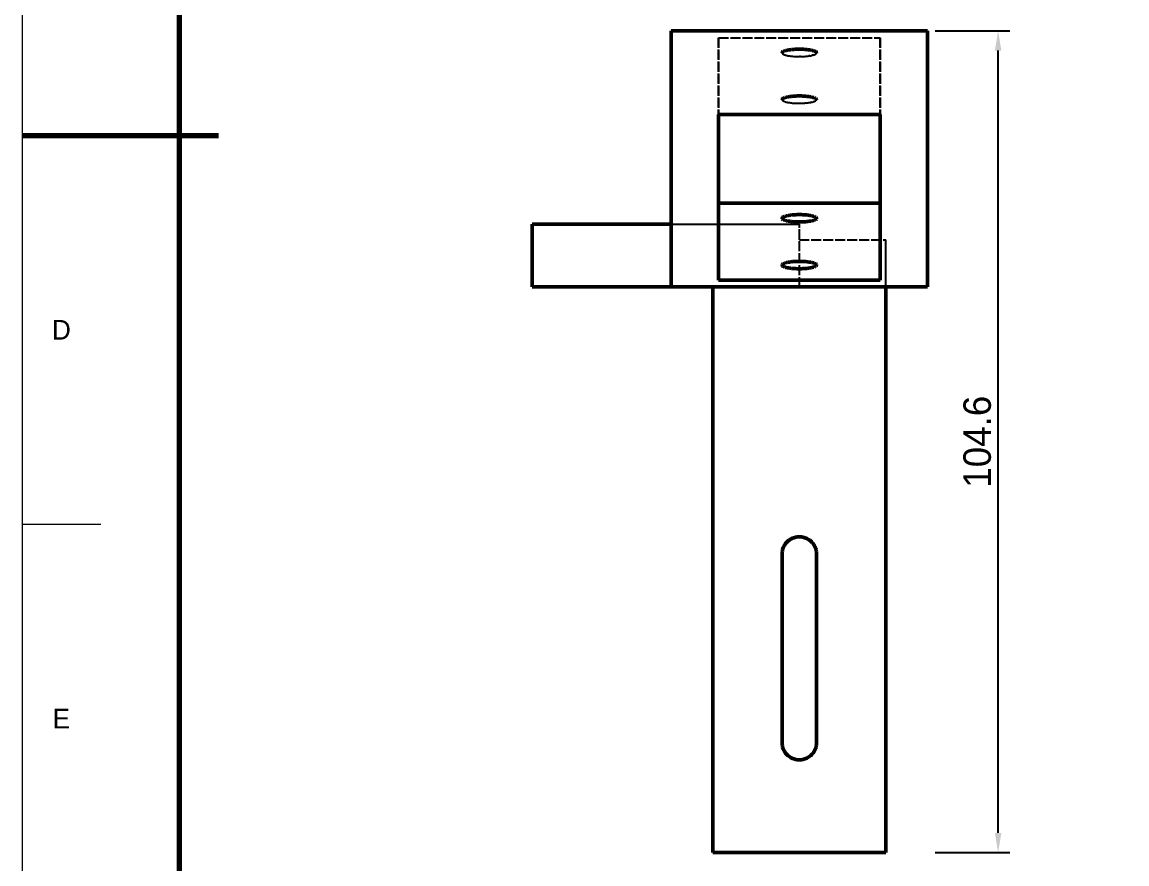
# Model space of a CAD drawing. Header units: millimetres. Extents: x 0 to 420, y 0 to 297.
# Drawn here: x 0 to 140.6, y 55.8 to 162.9 of the extents above; entities that cross this region are included whole.
import ezdxf
from ezdxf.enums import TextEntityAlignment as Align

# ---------------------------------------------------------------- set-up
doc = ezdxf.new("R2010")
doc.units = ezdxf.units.MM
doc.linetypes.add('DASHED', pattern=[1.524, 1.27, -0.254])
for name, color, linetype, lineweight in [('COTAS', 7, 'CONTINUOUS', 25), ('FINA', 7, 'CONTINUOUS', 18), ('NORMA', 7, 'CONTINUOUS', 70), ('OCULTA', 8, 'DASHED', 25), ('TEXTO', 7, 'CONTINUOUS', 25), ('VISIBLE', 7, 'CONTINUOUS', 50)]:
    doc.layers.add(name, color=color, linetype=linetype, lineweight=lineweight)
doc.dimstyles.new('F3D_1000', dxfattribs={"dimtxt": 3.5, "dimasz": 2.5, "dimexe": 1.5, "dimexo": 1, "dimgap": 0.9, "dimtad": 1, "dimdec": 1, "dimdsep": 46, "dimcen": 2.5, "dimazin": 3, "dimtfac": 1, "dimtmove": 0, "dimatfit": 3})

msp = doc.modelspace()

# ---------------------------------------------------------------- linework, layer by layer
at = {"layer": 'FINA'}
for p, q in [((0, 148.5), (10, 148.5)), ((0, 99), (10, 99))]:
    msp.add_line(p, q, dxfattribs=at)
msp.add_lwpolyline([(0, 0), (420, 0), (420, 297), (0, 297)], close=True, dxfattribs=at)
at = {"layer": 'NORMA'}
msp.add_line((0, 148.5), (25, 148.5), dxfattribs=at)
msp.add_lwpolyline([(20, 10), (410, 10), (410, 287), (20, 287)], close=True, dxfattribs=at)
at = {"layer": 'OCULTA'}
for p, q in [((82.62, 137.2), (82.62, 161.8)), ((82.62, 161.8), (82.62, 161.8)), ((82.62, 161.8), (115.22, 161.8)), ((96.72, 161.8), (96.72, 161.8)), ((96.72, 161.8), (96.74, 161.8)), ((96.72, 161.8), (96.72, 161.8)), ((96.72, 161.8), (96.74, 161.8)), ((96.74, 161.8), (96.76, 161.8)), ((96.74, 161.8), (96.76, 161.8)), ((96.76, 161.8), (96.79, 161.8)), ((96.76, 161.8), (96.79, 161.8)), ((96.79, 161.8), (96.83, 161.8)), ((96.79, 161.8), (96.83, 161.8)), ((96.83, 161.8), (96.88, 161.8)), ((96.83, 161.8), (96.88, 161.8)), ((96.88, 161.8), (96.94, 161.8)), ((96.88, 161.8), (96.94, 161.8)), ((96.94, 161.8), (97.01, 161.8)), ((96.94, 161.8), (97.01, 161.8)), ((97.01, 161.8), (97.09, 161.8)), ((97.01, 161.8), (97.09, 161.8)), ((97.09, 161.8), (97.17, 161.8)), ((97.09, 161.8), (97.17, 161.8)), ((97.17, 161.8), (97.26, 161.8)), ((97.17, 161.8), (97.26, 161.8)), ((97.26, 161.8), (97.36, 161.8)), ((97.26, 161.8), (97.36, 161.8)), ((97.36, 161.8), (97.47, 161.8)), ((97.36, 161.8), (97.47, 161.8)), ((97.47, 161.8), (97.58, 161.8)), ((97.47, 161.8), (97.58, 161.8)), ((97.58, 161.8), (97.69, 161.8)), ((97.58, 161.8), (97.69, 161.8)), ((97.69, 161.8), (97.82, 161.8)), ((97.69, 161.8), (97.82, 161.8)), ((97.82, 161.8), (97.94, 161.8)), ((97.82, 161.8), (97.94, 161.8)), ((97.94, 161.8), (98.07, 161.8)), ((97.94, 161.8), (98.07, 161.8)), ((98.07, 161.8), (98.21, 161.8)), ((98.07, 161.8), (98.21, 161.8)), ((98.21, 161.8), (98.35, 161.8)), ((98.21, 161.8), (98.35, 161.8)), ((98.35, 161.8), (98.49, 161.8)), ((98.35, 161.8), (98.49, 161.8)), ((98.49, 161.8), (98.63, 161.8)), ((98.49, 161.8), (98.63, 161.8)), ((98.63, 161.8), (98.77, 161.8)), ((98.63, 161.8), (98.77, 161.8)), ((98.77, 161.8), (98.92, 161.8)), ((98.77, 161.8), (98.92, 161.8)), ((99.06, 161.8), (98.92, 161.8)), ((98.92, 161.8), (99.06, 161.8)), ((99.06, 161.8), (99.2, 161.8)), ((99.06, 161.8), (99.2, 161.8)), ((99.2, 161.8), (99.35, 161.8)), ((99.2, 161.8), (99.35, 161.8)), ((99.35, 161.8), (99.49, 161.8)), ((99.35, 161.8), (99.49, 161.8)), ((99.49, 161.8), (99.62, 161.8)), ((99.49, 161.8), (99.62, 161.8)), ((99.62, 161.8), (99.76, 161.8)), ((99.76, 161.8), (99.62, 161.8)), ((99.76, 161.8), (99.89, 161.8)), ((99.76, 161.8), (99.89, 161.8)), ((99.89, 161.8), (100.02, 161.8)), ((99.89, 161.8), (100.02, 161.8)), ((100.02, 161.8), (100.14, 161.8)), ((100.02, 161.8), (100.14, 161.8)), ((100.26, 161.8), (100.14, 161.8)), ((100.14, 161.8), (100.26, 161.8)), ((100.26, 161.8), (100.37, 161.8)), ((100.26, 161.8), (100.37, 161.8)), ((100.37, 161.8), (100.47, 161.8)), ((100.47, 161.8), (100.37, 161.8)), ((100.47, 161.8), (100.57, 161.8)), ((100.47, 161.8), (100.57, 161.8)), ((100.66, 161.8), (100.57, 161.8)), ((100.57, 161.8), (100.66, 161.8)), ((100.66, 161.8), (100.75, 161.8)), ((100.75, 161.8), (100.66, 161.8)), ((100.75, 161.8), (100.82, 161.8)), ((100.75, 161.8), (100.82, 161.8)), ((100.82, 161.8), (100.89, 161.8)), ((100.82, 161.8), (100.89, 161.8)), ((100.89, 161.8), (100.95, 161.8)), ((100.95, 161.8), (100.89, 161.8)), ((100.95, 161.8), (101, 161.8)), ((100.95, 161.8), (101, 161.8)), ((101.04, 161.8), (101, 161.8)), ((101.04, 161.8), (101, 161.8)), ((101.04, 161.8), (101.07, 161.8)), ((101.04, 161.8), (101.07, 161.8)), ((101.1, 161.8), (101.07, 161.8)), ((101.1, 161.8), (101.07, 161.8)), ((101.11, 161.8), (101.1, 161.8)), ((101.11, 161.8), (101.1, 161.8)), ((101.12, 161.8), (101.11, 161.8)), ((101.12, 161.8), (101.11, 161.8)), ((115.22, 129.2), (115.22, 161.8)), ((115.22, 161.8), (115.22, 161.8)), ((88.62, 139.86), (88.62, 160.92)), ((88.62, 160.92), (88.62, 151.14)), ((88.62, 160.92), (109.22, 160.92)), ((109.22, 139.86), (109.22, 160.92)), ((109.22, 160.92), (109.22, 151.14)), ((96.72, 159.01), (96.72, 158.98)), ((96.72, 158.98), (96.74, 158.94)), ((96.74, 158.94), (96.76, 158.91)), ((96.76, 158.91), (96.79, 158.88)), ((101.04, 158.88), (101.07, 158.91)), ((101.07, 158.91), (101.1, 158.94)), ((101.11, 158.98), (101.1, 158.94)), ((101.12, 159.01), (101.11, 158.98)), ((96.79, 158.88), (96.83, 158.86)), ((96.83, 158.86), (96.88, 158.83)), ((96.88, 158.83), (96.94, 158.8)), ((96.94, 158.8), (97.01, 158.77)), ((97.01, 158.77), (97.09, 158.75)), ((97.09, 158.75), (97.17, 158.72)), ((97.17, 158.72), (97.26, 158.7)), ((97.26, 158.7), (97.36, 158.68)), ((97.36, 158.68), (97.47, 158.65)), ((97.47, 158.65), (97.58, 158.63)), ((97.58, 158.63), (97.69, 158.62)), ((97.69, 158.62), (97.82, 158.6)), ((97.82, 158.6), (97.94, 158.59)), ((97.94, 158.59), (98.07, 158.57)), ((98.07, 158.57), (98.21, 158.56)), ((98.21, 158.56), (98.35, 158.55)), ((98.35, 158.55), (98.49, 158.55)), ((98.49, 158.55), (98.63, 158.54)), ((98.63, 158.54), (98.77, 158.54)), ((98.77, 158.54), (98.92, 158.54)), ((99.06, 158.54), (98.92, 158.54)), ((99.06, 158.54), (99.2, 158.54)), ((99.2, 158.54), (99.35, 158.55)), ((99.35, 158.55), (99.49, 158.55)), ((99.49, 158.55), (99.62, 158.56)), ((99.62, 158.56), (99.76, 158.57)), ((99.76, 158.57), (99.89, 158.59)), ((99.89, 158.59), (100.02, 158.6)), ((100.02, 158.6), (100.14, 158.62)), ((100.26, 158.63), (100.14, 158.62)), ((100.26, 158.63), (100.37, 158.65)), ((100.37, 158.65), (100.47, 158.68)), ((100.47, 158.68), (100.57, 158.7)), ((100.66, 158.72), (100.57, 158.7)), ((100.66, 158.72), (100.75, 158.75)), ((100.75, 158.75), (100.82, 158.77)), ((100.82, 158.77), (100.89, 158.8)), ((100.89, 158.8), (100.95, 158.83)), ((100.95, 158.83), (101, 158.86)), ((101.04, 158.88), (101, 158.86)), ((96.72, 153.05), (96.72, 153.02)), ((96.74, 152.99), (96.72, 153.02)), ((96.74, 152.99), (96.76, 152.96)), ((96.76, 152.96), (96.79, 152.93)), ((96.79, 152.93), (96.83, 152.9)), ((96.83, 152.9), (96.88, 152.88)), ((96.88, 152.88), (96.94, 152.85)), ((96.94, 152.85), (97.01, 152.82)), ((97.09, 152.79), (97.01, 152.82)), ((97.09, 152.79), (97.17, 152.77)), ((97.17, 152.77), (97.26, 152.75)), ((97.26, 152.75), (97.36, 152.72)), ((97.36, 152.72), (97.47, 152.7)), ((97.47, 152.7), (97.58, 152.68)), ((97.58, 152.68), (97.69, 152.67)), ((97.69, 152.67), (97.82, 152.65)), ((97.82, 152.65), (97.94, 152.63)), ((97.94, 152.63), (98.07, 152.62)), ((98.07, 152.62), (98.21, 152.61)), ((98.21, 152.61), (98.35, 152.6)), ((98.35, 152.6), (98.49, 152.6)), ((98.49, 152.6), (98.63, 152.59)), ((98.63, 152.59), (98.77, 152.59)), ((98.77, 152.59), (98.92, 152.59)), ((98.92, 152.59), (99.06, 152.59)), ((99.06, 152.59), (99.2, 152.59)), ((99.2, 152.59), (99.35, 152.6)), ((99.35, 152.6), (99.49, 152.6)), ((99.49, 152.6), (99.62, 152.61)), ((99.76, 152.62), (99.62, 152.61)), ((99.76, 152.62), (99.89, 152.63)), ((99.89, 152.63), (100.02, 152.65)), ((100.02, 152.65), (100.14, 152.67)), ((100.14, 152.67), (100.26, 152.68)), ((100.26, 152.68), (100.37, 152.7)), ((100.47, 152.72), (100.37, 152.7)), ((100.47, 152.72), (100.57, 152.75)), ((100.57, 152.75), (100.66, 152.77)), ((100.75, 152.79), (100.66, 152.77)), ((100.75, 152.79), (100.82, 152.82)), ((100.82, 152.82), (100.89, 152.85)), ((100.95, 152.88), (100.89, 152.85)), ((100.95, 152.88), (101, 152.9)), ((101.04, 152.93), (101, 152.9)), ((101.04, 152.93), (101.07, 152.96)), ((101.1, 152.99), (101.07, 152.96)), ((101.1, 152.99), (101.11, 153.02)), ((101.12, 153.05), (101.11, 153.02)), ((64.92, 137.2), (98.92, 137.2)), ((82.62, 137.2), (82.62, 137.2)), ((82.62, 137.2), (98.92, 137.2)), ((98.92, 129.2), (98.92, 137.2)), ((98.92, 137.2), (98.92, 137.2)), ((98.92, 135.2), (98.92, 137.2)), ((98.92, 129.2), (98.92, 135.2)), ((98.92, 135.2), (109.92, 135.2)), ((98.92, 135.2), (98.92, 135.2)), ((98.92, 135.2), (109.92, 135.2)), ((109.92, 57.2), (109.92, 135.2)), ((109.92, 135.2), (109.92, 135.2)), ((109.92, 129.2), (109.92, 135.2)), ((64.92, 129.2), (98.92, 129.2)), ((82.62, 129.2), (82.62, 129.2)), ((87.92, 57.2), (87.92, 129.2)), ((87.92, 129.2), (87.92, 129.2)), ((87.92, 129.2), (98.92, 129.2)), ((96.72, 129.2), (96.72, 129.2)), ((96.72, 129.2), (96.74, 129.2)), ((96.72, 129.2), (96.72, 129.2)), ((96.72, 129.2), (96.74, 129.2)), ((96.74, 129.2), (96.76, 129.2)), ((96.74, 129.2), (96.76, 129.2)), ((96.76, 129.2), (96.79, 129.2)), ((96.76, 129.2), (96.79, 129.2)), ((96.79, 129.2), (96.83, 129.2)), ((96.79, 129.2), (96.83, 129.2)), ((96.83, 129.2), (96.88, 129.2)), ((96.83, 129.2), (96.88, 129.2)), ((96.88, 129.2), (96.94, 129.2)), ((96.88, 129.2), (96.94, 129.2)), ((96.94, 129.2), (97.01, 129.2)), ((96.94, 129.2), (97.01, 129.2)), ((97.01, 129.2), (97.09, 129.2)), ((97.01, 129.2), (97.09, 129.2)), ((97.09, 129.2), (97.17, 129.2)), ((97.09, 129.2), (97.17, 129.2)), ((97.17, 129.2), (97.26, 129.2)), ((97.17, 129.2), (97.26, 129.2)), ((97.26, 129.2), (97.36, 129.2)), ((97.26, 129.2), (97.36, 129.2)), ((97.36, 129.2), (97.47, 129.2)), ((97.36, 129.2), (97.47, 129.2)), ((97.47, 129.2), (97.58, 129.2)), ((97.47, 129.2), (97.58, 129.2)), ((97.58, 129.2), (97.69, 129.2)), ((97.58, 129.2), (97.69, 129.2)), ((97.69, 129.2), (97.82, 129.2)), ((97.69, 129.2), (97.82, 129.2)), ((97.82, 129.2), (97.94, 129.2)), ((97.82, 129.2), (97.94, 129.2)), ((97.94, 129.2), (98.07, 129.2)), ((97.94, 129.2), (98.07, 129.2)), ((98.07, 129.2), (98.21, 129.2)), ((98.07, 129.2), (98.21, 129.2)), ((98.21, 129.2), (98.35, 129.2)), ((98.21, 129.2), (98.35, 129.2)), ((98.35, 129.2), (98.49, 129.2)), ((98.35, 129.2), (98.49, 129.2)), ((98.49, 129.2), (98.63, 129.2)), ((98.49, 129.2), (98.63, 129.2)), ((98.63, 129.2), (98.77, 129.2)), ((98.63, 129.2), (98.77, 129.2)), ((98.77, 129.2), (98.92, 129.2)), ((98.77, 129.2), (98.92, 129.2)), ((98.92, 129.2), (98.92, 129.2)), ((99.06, 129.2), (98.92, 129.2)), ((98.92, 129.2), (99.06, 129.2)), ((99.06, 129.2), (99.2, 129.2)), ((99.06, 129.2), (99.2, 129.2)), ((99.2, 129.2), (99.35, 129.2)), ((99.2, 129.2), (99.35, 129.2)), ((99.35, 129.2), (99.49, 129.2)), ((99.35, 129.2), (99.49, 129.2)), ((99.49, 129.2), (99.62, 129.2)), ((99.49, 129.2), (99.62, 129.2)), ((99.62, 129.2), (99.76, 129.2)), ((99.76, 129.2), (99.62, 129.2)), ((99.76, 129.2), (99.89, 129.2)), ((99.76, 129.2), (99.89, 129.2)), ((99.89, 129.2), (100.02, 129.2)), ((99.89, 129.2), (100.02, 129.2)), ((100.02, 129.2), (100.14, 129.2)), ((100.02, 129.2), (100.14, 129.2)), ((100.26, 129.2), (100.14, 129.2)), ((100.14, 129.2), (100.26, 129.2)), ((100.26, 129.2), (100.37, 129.2)), ((100.26, 129.2), (100.37, 129.2)), ((100.37, 129.2), (100.47, 129.2)), ((100.47, 129.2), (100.37, 129.2)), ((100.47, 129.2), (100.57, 129.2)), ((100.47, 129.2), (100.57, 129.2)), ((100.66, 129.2), (100.57, 129.2)), ((100.57, 129.2), (100.66, 129.2)), ((100.66, 129.2), (100.75, 129.2)), ((100.75, 129.2), (100.66, 129.2)), ((100.75, 129.2), (100.82, 129.2)), ((100.75, 129.2), (100.82, 129.2)), ((100.82, 129.2), (100.89, 129.2)), ((100.82, 129.2), (100.89, 129.2)), ((100.89, 129.2), (100.95, 129.2)), ((100.95, 129.2), (100.89, 129.2)), ((100.95, 129.2), (101, 129.2)), ((100.95, 129.2), (101, 129.2)), ((101.04, 129.2), (101, 129.2)), ((101.04, 129.2), (101, 129.2)), ((101.04, 129.2), (101.07, 129.2)), ((101.04, 129.2), (101.07, 129.2)), ((101.1, 129.2), (101.07, 129.2)), ((101.1, 129.2), (101.07, 129.2)), ((101.11, 129.2), (101.1, 129.2)), ((101.11, 129.2), (101.1, 129.2)), ((101.12, 129.2), (101.11, 129.2)), ((101.12, 129.2), (101.11, 129.2)), ((109.92, 129.2), (109.92, 129.2)), ((109.92, 129.2), (115.22, 129.2)), ((115.22, 129.2), (115.22, 129.2)), ((97.58, 96.95), (97.69, 97.03)), ((97.69, 97.03), (97.82, 97.11)), ((97.82, 97.11), (97.94, 97.17)), ((97.94, 97.17), (98.07, 97.23)), ((98.07, 97.23), (98.21, 97.28)), ((98.21, 97.28), (98.35, 97.33)), ((98.35, 97.33), (98.49, 97.36)), ((98.49, 97.36), (98.63, 97.38)), ((98.63, 97.38), (98.77, 97.4)), ((98.77, 97.4), (98.92, 97.4)), ((98.92, 97.4), (99.06, 97.4)), ((99.06, 97.4), (99.2, 97.38)), ((99.2, 97.38), (99.35, 97.36)), ((99.35, 97.36), (99.49, 97.33)), ((99.49, 97.33), (99.62, 97.28)), ((99.76, 97.23), (99.62, 97.28)), ((99.76, 97.23), (99.89, 97.17)), ((99.89, 97.17), (100.02, 97.11)), ((100.02, 97.11), (100.14, 97.03)), ((100.14, 97.03), (100.26, 96.95)), ((96.74, 95.49), (96.76, 95.63)), ((96.76, 95.63), (96.79, 95.77)), ((96.79, 95.77), (96.83, 95.91)), ((96.83, 95.91), (96.88, 96.04)), ((96.88, 96.04), (96.94, 96.17)), ((96.94, 96.17), (97.01, 96.3)), ((97.01, 96.3), (97.09, 96.42)), ((97.09, 96.42), (97.17, 96.54)), ((97.17, 96.54), (97.26, 96.65)), ((97.26, 96.65), (97.36, 96.76)), ((97.36, 96.76), (97.47, 96.85)), ((97.47, 96.85), (97.58, 96.95)), ((100.26, 96.95), (100.37, 96.85)), ((100.47, 96.76), (100.37, 96.85)), ((100.47, 96.76), (100.57, 96.65)), ((100.57, 96.65), (100.66, 96.54)), ((100.75, 96.42), (100.66, 96.54)), ((100.75, 96.42), (100.82, 96.3)), ((100.82, 96.3), (100.89, 96.17)), ((100.89, 96.17), (100.95, 96.04)), ((101, 95.91), (100.95, 96.04)), ((101.04, 95.77), (101, 95.91)), ((101.04, 95.77), (101.07, 95.63)), ((101.1, 95.49), (101.07, 95.63)), ((96.72, 95.34), (96.74, 95.49)), ((96.72, 95.2), (96.72, 95.34)), ((96.72, 71.2), (96.72, 95.2)), ((101.11, 95.34), (101.1, 95.49)), ((101.12, 95.2), (101.11, 95.34)), ((101.12, 71.2), (101.12, 95.2)), ((96.72, 71.06), (96.72, 71.2)), ((96.74, 70.91), (96.72, 71.06)), ((96.74, 70.91), (96.76, 70.77)), ((96.79, 70.63), (96.76, 70.77)), ((96.79, 70.63), (96.83, 70.49)), ((96.83, 70.49), (96.88, 70.36)), ((96.94, 70.23), (96.88, 70.36)), ((100.89, 70.23), (100.95, 70.36)), ((100.95, 70.36), (101, 70.49)), ((101, 70.49), (101.04, 70.63)), ((101.04, 70.63), (101.07, 70.77)), ((101.07, 70.77), (101.1, 70.91)), ((101.1, 70.91), (101.11, 71.06)), ((101.11, 71.06), (101.12, 71.2)), ((96.94, 70.23), (97.01, 70.1)), ((97.01, 70.1), (97.09, 69.98)), ((97.09, 69.98), (97.17, 69.86)), ((97.17, 69.86), (97.26, 69.75)), ((97.26, 69.75), (97.36, 69.64)), ((97.36, 69.64), (97.47, 69.55)), ((97.47, 69.55), (97.58, 69.45)), ((97.58, 69.45), (97.69, 69.37)), ((97.69, 69.37), (97.82, 69.29)), ((97.82, 69.29), (97.94, 69.23)), ((97.94, 69.23), (98.07, 69.17)), ((98.07, 69.17), (98.21, 69.12)), ((98.21, 69.12), (98.35, 69.07)), ((98.49, 69.04), (98.35, 69.07)), ((98.49, 69.04), (98.63, 69.02)), ((98.63, 69.02), (98.77, 69)), ((98.77, 69), (98.92, 69)), ((98.92, 69), (99.06, 69)), ((99.06, 69), (99.2, 69.02)), ((99.2, 69.02), (99.35, 69.04)), ((99.35, 69.04), (99.49, 69.07)), ((99.49, 69.07), (99.62, 69.12)), ((99.62, 69.12), (99.76, 69.17)), ((99.76, 69.17), (99.89, 69.23)), ((99.89, 69.23), (100.02, 69.29)), ((100.02, 69.29), (100.14, 69.37)), ((100.14, 69.37), (100.26, 69.45)), ((100.26, 69.45), (100.37, 69.55)), ((100.37, 69.55), (100.47, 69.64)), ((100.47, 69.64), (100.57, 69.75)), ((100.57, 69.75), (100.66, 69.86)), ((100.66, 69.86), (100.75, 69.98)), ((100.75, 69.98), (100.82, 70.1)), ((100.82, 70.1), (100.89, 70.23)), ((87.92, 57.2), (87.92, 57.2)), ((87.92, 57.2), (109.92, 57.2)), ((109.92, 57.2), (109.92, 57.2))]:
    msp.add_line(p, q, dxfattribs=at)
at = {"layer": 'VISIBLE'}
for p, q in [((82.62, 129.2), (82.62, 161.8)), ((82.62, 161.8), (115.22, 161.8)), ((82.62, 137.2), (82.62, 161.8)), ((82.62, 161.8), (82.62, 161.8)), ((82.62, 161.8), (82.62, 161.8)), ((82.62, 161.8), (115.22, 161.8)), ((96.74, 161.8), (96.72, 161.8)), ((96.72, 161.8), (96.72, 161.8)), ((96.74, 161.8), (96.72, 161.8)), ((96.72, 161.8), (96.72, 161.8)), ((96.74, 161.8), (96.76, 161.8)), ((96.74, 161.8), (96.76, 161.8)), ((96.79, 161.8), (96.76, 161.8)), ((96.79, 161.8), (96.76, 161.8)), ((96.83, 161.8), (96.79, 161.8)), ((96.83, 161.8), (96.79, 161.8)), ((96.83, 161.8), (96.88, 161.8)), ((96.83, 161.8), (96.88, 161.8)), ((96.94, 161.8), (96.88, 161.8)), ((96.94, 161.8), (96.88, 161.8)), ((96.94, 161.8), (97.01, 161.8)), ((97.01, 161.8), (96.94, 161.8)), ((97.01, 161.8), (97.09, 161.8)), ((97.01, 161.8), (97.09, 161.8)), ((97.09, 161.8), (97.17, 161.8)), ((97.09, 161.8), (97.17, 161.8)), ((97.17, 161.8), (97.26, 161.8)), ((97.26, 161.8), (97.17, 161.8)), ((97.26, 161.8), (97.36, 161.8)), ((97.26, 161.8), (97.36, 161.8)), ((97.36, 161.8), (97.47, 161.8)), ((97.36, 161.8), (97.47, 161.8)), ((97.58, 161.8), (97.47, 161.8)), ((97.47, 161.8), (97.58, 161.8)), ((97.58, 161.8), (97.69, 161.8)), ((97.69, 161.8), (97.58, 161.8)), ((97.69, 161.8), (97.82, 161.8)), ((97.69, 161.8), (97.82, 161.8)), ((97.82, 161.8), (97.94, 161.8)), ((97.82, 161.8), (97.94, 161.8)), ((97.94, 161.8), (98.07, 161.8)), ((97.94, 161.8), (98.07, 161.8)), ((98.07, 161.8), (98.21, 161.8)), ((98.07, 161.8), (98.21, 161.8)), ((98.21, 161.8), (98.35, 161.8)), ((98.21, 161.8), (98.35, 161.8)), ((98.35, 161.8), (98.49, 161.8)), ((98.35, 161.8), (98.49, 161.8)), ((98.49, 161.8), (98.63, 161.8)), ((98.49, 161.8), (98.63, 161.8)), ((98.63, 161.8), (98.77, 161.8)), ((98.63, 161.8), (98.77, 161.8)), ((98.77, 161.8), (98.92, 161.8)), ((98.77, 161.8), (98.92, 161.8)), ((98.92, 161.8), (99.06, 161.8)), ((98.92, 161.8), (99.06, 161.8)), ((99.06, 161.8), (99.2, 161.8)), ((99.06, 161.8), (99.2, 161.8)), ((99.2, 161.8), (99.35, 161.8)), ((99.2, 161.8), (99.35, 161.8)), ((99.35, 161.8), (99.49, 161.8)), ((99.35, 161.8), (99.49, 161.8)), ((99.49, 161.8), (99.62, 161.8)), ((99.49, 161.8), (99.62, 161.8)), ((99.62, 161.8), (99.76, 161.8)), ((99.62, 161.8), (99.76, 161.8)), ((99.76, 161.8), (99.89, 161.8)), ((99.76, 161.8), (99.89, 161.8)), ((99.89, 161.8), (100.02, 161.8)), ((99.89, 161.8), (100.02, 161.8)), ((100.02, 161.8), (100.14, 161.8)), ((100.02, 161.8), (100.14, 161.8)), ((100.14, 161.8), (100.26, 161.8)), ((100.14, 161.8), (100.26, 161.8)), ((100.26, 161.8), (100.37, 161.8)), ((100.26, 161.8), (100.37, 161.8)), ((100.37, 161.8), (100.47, 161.8)), ((100.37, 161.8), (100.47, 161.8)), ((100.47, 161.8), (100.57, 161.8)), ((100.47, 161.8), (100.57, 161.8)), ((100.57, 161.8), (100.66, 161.8)), ((100.57, 161.8), (100.66, 161.8)), ((100.66, 161.8), (100.75, 161.8)), ((100.66, 161.8), (100.75, 161.8)), ((100.75, 161.8), (100.82, 161.8)), ((100.75, 161.8), (100.82, 161.8)), ((100.82, 161.8), (100.89, 161.8)), ((100.82, 161.8), (100.89, 161.8)), ((100.89, 161.8), (100.95, 161.8)), ((100.89, 161.8), (100.95, 161.8)), ((100.95, 161.8), (101, 161.8)), ((100.95, 161.8), (101, 161.8)), ((101, 161.8), (101.04, 161.8)), ((101, 161.8), (101.04, 161.8)), ((101.04, 161.8), (101.07, 161.8)), ((101.04, 161.8), (101.07, 161.8)), ((101.07, 161.8), (101.1, 161.8)), ((101.07, 161.8), (101.1, 161.8)), ((101.1, 161.8), (101.11, 161.8)), ((101.1, 161.8), (101.11, 161.8)), ((101.11, 161.8), (101.12, 161.8)), ((101.11, 161.8), (101.12, 161.8)), ((115.22, 129.2), (115.22, 161.8)), ((115.22, 161.8), (115.22, 161.8)), ((115.22, 161.8), (115.22, 161.8)), ((115.22, 161.8), (115.22, 129.2)), ((96.72, 159.04), (96.74, 159.07)), ((96.72, 159.04), (96.72, 159.01)), ((96.74, 159.07), (96.76, 159.1)), ((96.79, 159.13), (96.76, 159.1)), ((96.79, 159.13), (96.83, 159.16)), ((96.83, 159.16), (96.88, 159.18)), ((96.94, 159.21), (96.88, 159.18)), ((96.94, 159.21), (97.01, 159.24)), ((97.01, 159.24), (97.09, 159.27)), ((97.09, 159.27), (97.17, 159.29)), ((97.17, 159.29), (97.26, 159.31)), ((97.26, 159.31), (97.36, 159.34)), ((97.36, 159.34), (97.47, 159.36)), ((97.58, 159.38), (97.47, 159.36)), ((97.58, 159.38), (97.69, 159.39)), ((97.69, 159.39), (97.82, 159.41)), ((97.82, 159.41), (97.94, 159.43)), ((97.94, 159.43), (98.07, 159.44)), ((98.07, 159.44), (98.21, 159.45)), ((98.21, 159.45), (98.35, 159.46)), ((98.35, 159.46), (98.49, 159.46)), ((98.49, 159.46), (98.63, 159.47)), ((98.63, 159.47), (98.77, 159.47)), ((98.77, 159.47), (98.92, 159.47)), ((98.92, 159.47), (99.06, 159.47)), ((99.06, 159.47), (99.2, 159.47)), ((99.2, 159.47), (99.35, 159.46)), ((99.35, 159.46), (99.49, 159.46)), ((99.49, 159.46), (99.62, 159.45)), ((99.62, 159.45), (99.76, 159.44)), ((99.76, 159.44), (99.89, 159.43)), ((99.89, 159.43), (100.02, 159.41)), ((100.02, 159.41), (100.14, 159.39)), ((100.14, 159.39), (100.26, 159.38)), ((100.26, 159.38), (100.37, 159.36)), ((100.47, 159.34), (100.37, 159.36)), ((100.47, 159.34), (100.57, 159.31)), ((100.57, 159.31), (100.66, 159.29)), ((100.66, 159.29), (100.75, 159.27)), ((100.75, 159.27), (100.82, 159.24)), ((100.82, 159.24), (100.89, 159.21)), ((100.89, 159.21), (100.95, 159.18)), ((100.95, 159.18), (101, 159.16)), ((101.04, 159.13), (101, 159.16)), ((101.04, 159.13), (101.07, 159.1)), ((101.07, 159.1), (101.1, 159.07)), ((101.11, 159.04), (101.1, 159.07)), ((101.11, 159.04), (101.12, 159.01)), ((97.01, 153.29), (96.94, 153.26)), ((97.01, 153.29), (97.09, 153.31)), ((97.09, 153.31), (97.17, 153.34)), ((97.26, 153.36), (97.17, 153.34)), ((97.26, 153.36), (97.36, 153.38)), ((97.36, 153.38), (97.47, 153.41)), ((97.47, 153.41), (97.58, 153.43)), ((97.69, 153.44), (97.58, 153.43)), ((97.69, 153.44), (97.82, 153.46)), ((97.82, 153.46), (97.94, 153.47)), ((97.94, 153.47), (98.07, 153.49)), ((98.07, 153.49), (98.21, 153.5)), ((98.21, 153.5), (98.35, 153.51)), ((98.35, 153.51), (98.49, 153.51)), ((98.49, 153.51), (98.63, 153.52)), ((98.63, 153.52), (98.77, 153.52)), ((98.77, 153.52), (98.92, 153.52)), ((98.92, 153.52), (99.06, 153.52)), ((99.06, 153.52), (99.2, 153.52)), ((99.2, 153.52), (99.35, 153.51)), ((99.35, 153.51), (99.49, 153.51)), ((99.49, 153.51), (99.62, 153.5)), ((99.62, 153.5), (99.76, 153.49)), ((99.76, 153.49), (99.89, 153.47)), ((99.89, 153.47), (100.02, 153.46)), ((100.02, 153.46), (100.14, 153.44)), ((100.14, 153.44), (100.26, 153.43)), ((100.26, 153.43), (100.37, 153.41)), ((100.37, 153.41), (100.47, 153.38)), ((100.47, 153.38), (100.57, 153.36)), ((100.57, 153.36), (100.66, 153.34)), ((100.66, 153.34), (100.75, 153.31)), ((100.75, 153.31), (100.82, 153.29)), ((100.82, 153.29), (100.89, 153.26)), ((96.74, 153.12), (96.72, 153.08)), ((96.72, 153.08), (96.72, 153.05)), ((96.74, 153.12), (96.76, 153.15)), ((96.79, 153.18), (96.76, 153.15)), ((96.83, 153.2), (96.79, 153.18)), ((96.83, 153.2), (96.88, 153.23)), ((96.94, 153.26), (96.88, 153.23)), ((100.89, 153.26), (100.95, 153.23)), ((101, 153.2), (100.95, 153.23)), ((101, 153.2), (101.04, 153.18)), ((101.04, 153.18), (101.07, 153.15)), ((101.1, 153.12), (101.07, 153.15)), ((101.1, 153.12), (101.11, 153.08)), ((101.11, 153.08), (101.12, 153.05)), ((88.62, 130.08), (88.62, 151.14)), ((88.62, 151.14), (109.22, 151.14)), ((88.62, 151.14), (88.62, 151.14)), ((88.62, 151.14), (88.62, 151.14)), ((88.62, 151.14), (88.62, 151.14)), ((88.62, 151.14), (88.62, 151.14)), ((88.62, 151.14), (88.62, 151.14)), ((88.62, 151.14), (88.62, 151.14)), ((88.62, 151.14), (88.62, 151.14)), ((88.62, 151.14), (88.62, 151.14)), ((88.62, 151.14), (88.62, 151.14)), ((88.62, 151.14), (88.62, 151.14)), ((88.62, 151.14), (88.62, 151.14)), ((88.62, 151.14), (88.62, 151.14)), ((88.62, 151.14), (88.62, 151.14)), ((88.62, 151.14), (88.62, 151.14)), ((88.62, 151.14), (88.62, 151.14)), ((88.62, 151.14), (88.62, 151.14)), ((88.62, 151.14), (88.62, 139.86)), ((109.22, 151.14), (88.62, 151.14)), ((109.22, 130.08), (109.22, 151.14)), ((109.22, 139.86), (109.22, 151.14)), ((109.22, 151.14), (109.22, 151.14)), ((109.22, 151.14), (109.22, 151.14)), ((109.22, 151.14), (109.22, 151.14)), ((109.22, 151.14), (109.22, 151.14)), ((109.22, 151.14), (109.22, 151.14)), ((109.22, 151.14), (109.22, 151.14)), ((109.22, 151.14), (109.22, 151.14)), ((109.22, 151.14), (109.22, 151.14)), ((109.22, 151.14), (109.22, 151.14)), ((109.22, 151.14), (109.22, 151.14)), ((109.22, 151.14), (109.22, 151.14)), ((109.22, 151.14), (109.22, 151.14)), ((109.22, 151.14), (109.22, 151.14)), ((109.22, 151.14), (109.22, 151.14)), ((109.22, 151.14), (109.22, 151.14)), ((109.22, 151.14), (109.22, 151.14)), ((88.62, 130.08), (88.62, 139.86)), ((88.62, 139.86), (109.22, 139.86)), ((88.62, 139.86), (88.62, 139.86)), ((88.62, 139.86), (88.62, 139.86)), ((88.62, 139.86), (88.62, 139.86)), ((88.62, 139.86), (88.62, 139.86)), ((88.62, 139.86), (88.62, 139.86)), ((88.62, 139.86), (88.62, 139.86)), ((88.62, 139.86), (88.62, 139.86)), ((88.62, 139.86), (88.62, 139.86)), ((88.62, 139.86), (88.62, 139.86)), ((88.62, 139.86), (88.62, 139.86)), ((88.62, 139.86), (88.62, 139.86)), ((88.62, 139.86), (88.62, 139.86)), ((88.62, 139.86), (88.62, 139.86)), ((88.62, 139.86), (88.62, 139.86)), ((88.62, 139.86), (88.62, 139.86)), ((88.62, 139.86), (88.62, 139.86)), ((88.62, 139.86), (109.22, 139.86)), ((109.22, 130.08), (109.22, 139.86)), ((109.22, 139.86), (109.22, 139.86)), ((109.22, 139.86), (109.22, 139.86)), ((109.22, 139.86), (109.22, 139.86)), ((109.22, 139.86), (109.22, 139.86)), ((109.22, 139.86), (109.22, 139.86)), ((109.22, 139.86), (109.22, 139.86)), ((109.22, 139.86), (109.22, 139.86)), ((109.22, 139.86), (109.22, 139.86)), ((109.22, 139.86), (109.22, 139.86)), ((109.22, 139.86), (109.22, 139.86)), ((109.22, 139.86), (109.22, 139.86)), ((109.22, 139.86), (109.22, 139.86)), ((109.22, 139.86), (109.22, 139.86)), ((109.22, 139.86), (109.22, 139.86)), ((109.22, 139.86), (109.22, 139.86)), ((109.22, 139.86), (109.22, 139.86)), ((96.72, 137.98), (96.74, 138.01)), ((96.72, 137.98), (96.72, 137.95)), ((96.72, 137.95), (96.72, 137.92)), ((96.72, 137.92), (96.74, 137.88)), ((96.74, 138.01), (96.76, 138.04)), ((96.74, 137.88), (96.76, 137.85)), ((96.79, 138.07), (96.76, 138.04)), ((96.76, 137.85), (96.79, 137.82)), ((96.83, 138.1), (96.79, 138.07)), ((96.79, 137.82), (96.83, 137.8)), ((96.83, 138.1), (96.88, 138.12)), ((96.94, 138.15), (96.88, 138.12)), ((96.94, 138.15), (97.01, 138.18)), ((97.01, 138.18), (97.09, 138.21)), ((97.09, 138.21), (97.17, 138.23)), ((97.17, 138.23), (97.26, 138.25)), ((97.26, 138.25), (97.36, 138.28)), ((97.36, 138.28), (97.47, 138.3)), ((97.58, 138.32), (97.47, 138.3)), ((97.58, 138.32), (97.69, 138.33)), ((97.69, 138.33), (97.82, 138.35)), ((97.82, 138.35), (97.94, 138.37)), ((97.94, 138.37), (98.07, 138.38)), ((98.07, 138.38), (98.21, 138.39)), ((98.21, 138.39), (98.35, 138.4)), ((98.35, 138.4), (98.49, 138.4)), ((98.49, 138.4), (98.63, 138.41)), ((98.63, 138.41), (98.77, 138.41)), ((98.77, 138.41), (98.92, 138.41)), ((98.92, 138.41), (99.06, 138.41)), ((99.06, 138.41), (99.2, 138.41)), ((99.2, 138.41), (99.35, 138.4)), ((99.35, 138.4), (99.49, 138.4)), ((99.49, 138.4), (99.62, 138.39)), ((99.62, 138.39), (99.76, 138.38)), ((99.76, 138.38), (99.89, 138.37)), ((99.89, 138.37), (100.02, 138.35)), ((100.02, 138.35), (100.14, 138.33)), ((100.14, 138.33), (100.26, 138.32)), ((100.26, 138.32), (100.37, 138.3)), ((100.37, 138.3), (100.47, 138.28)), ((100.47, 138.28), (100.57, 138.25)), ((100.57, 138.25), (100.66, 138.23)), ((100.66, 138.23), (100.75, 138.21)), ((100.75, 138.21), (100.82, 138.18)), ((100.82, 138.18), (100.89, 138.15)), ((100.89, 138.15), (100.95, 138.12)), ((101, 138.1), (100.95, 138.12)), ((101, 138.1), (101.04, 138.07)), ((101.04, 137.82), (101, 137.8)), ((101.04, 138.07), (101.07, 138.04)), ((101.04, 137.82), (101.07, 137.85)), ((101.07, 138.04), (101.1, 138.01)), ((101.1, 137.88), (101.07, 137.85)), ((101.11, 137.98), (101.1, 138.01)), ((101.11, 137.92), (101.1, 137.88)), ((101.11, 137.98), (101.12, 137.95)), ((101.12, 137.95), (101.11, 137.92)), ((64.92, 129.2), (64.92, 137.2)), ((64.92, 137.2), (82.62, 137.2)), ((64.92, 129.2), (64.92, 137.2)), ((64.92, 137.2), (64.92, 137.2)), ((64.92, 137.2), (64.92, 137.2)), ((64.92, 137.2), (82.62, 137.2)), ((82.62, 129.2), (82.62, 137.2)), ((82.62, 137.2), (82.62, 137.2)), ((82.62, 137.2), (82.62, 137.2)), ((82.62, 137.2), (82.62, 137.2)), ((82.62, 137.2), (82.62, 137.2)), ((82.62, 137.2), (82.62, 137.2)), ((82.62, 137.2), (82.62, 137.2)), ((82.62, 137.2), (82.62, 137.2)), ((82.62, 137.2), (82.62, 137.2)), ((82.62, 137.2), (82.62, 137.2)), ((82.62, 137.2), (82.62, 137.2)), ((82.62, 137.2), (82.62, 137.2)), ((82.62, 137.2), (82.62, 137.2)), ((82.62, 137.2), (82.62, 137.2)), ((82.62, 137.2), (82.62, 137.2)), ((82.62, 137.2), (82.62, 137.2)), ((82.62, 137.2), (82.62, 137.2)), ((96.83, 137.8), (96.88, 137.77)), ((96.88, 137.77), (96.94, 137.74)), ((96.94, 137.74), (97.01, 137.71)), ((97.09, 137.69), (97.01, 137.71)), ((97.09, 137.69), (97.17, 137.66)), ((97.17, 137.66), (97.26, 137.64)), ((97.26, 137.64), (97.36, 137.62)), ((97.36, 137.62), (97.47, 137.59)), ((97.47, 137.59), (97.58, 137.57)), ((97.58, 137.57), (97.69, 137.56)), ((97.69, 137.56), (97.82, 137.54)), ((97.82, 137.54), (97.94, 137.53)), ((97.94, 137.53), (98.07, 137.51)), ((98.07, 137.51), (98.21, 137.5)), ((98.21, 137.5), (98.35, 137.49)), ((98.35, 137.49), (98.49, 137.49)), ((98.49, 137.49), (98.63, 137.48)), ((98.63, 137.48), (98.77, 137.48)), ((98.77, 137.48), (98.92, 137.48)), ((99.06, 137.48), (98.92, 137.48)), ((99.06, 137.48), (99.2, 137.48)), ((99.2, 137.48), (99.35, 137.49)), ((99.35, 137.49), (99.49, 137.49)), ((99.49, 137.49), (99.62, 137.5)), ((99.62, 137.5), (99.76, 137.51)), ((99.76, 137.51), (99.89, 137.53)), ((99.89, 137.53), (100.02, 137.54)), ((100.02, 137.54), (100.14, 137.56)), ((100.26, 137.57), (100.14, 137.56)), ((100.26, 137.57), (100.37, 137.59)), ((100.37, 137.59), (100.47, 137.62)), ((100.47, 137.62), (100.57, 137.64)), ((100.66, 137.66), (100.57, 137.64)), ((100.66, 137.66), (100.75, 137.69)), ((100.75, 137.69), (100.82, 137.71)), ((100.82, 137.71), (100.89, 137.74)), ((100.89, 137.74), (100.95, 137.77)), ((100.95, 137.77), (101, 137.8)), ((96.83, 132.14), (96.88, 132.17)), ((96.88, 132.17), (96.94, 132.2)), ((97.01, 132.23), (96.94, 132.2)), ((97.01, 132.23), (97.09, 132.25)), ((97.09, 132.25), (97.17, 132.28)), ((97.26, 132.3), (97.17, 132.28)), ((97.26, 132.3), (97.36, 132.32)), ((97.36, 132.32), (97.47, 132.35)), ((97.47, 132.35), (97.58, 132.37)), ((97.58, 132.37), (97.69, 132.38)), ((97.69, 132.38), (97.82, 132.4)), ((97.82, 132.4), (97.94, 132.41)), ((97.94, 132.41), (98.07, 132.43)), ((98.07, 132.43), (98.21, 132.44)), ((98.21, 132.44), (98.35, 132.45)), ((98.35, 132.45), (98.49, 132.45)), ((98.49, 132.45), (98.63, 132.46)), ((98.63, 132.46), (98.77, 132.46)), ((98.77, 132.46), (98.92, 132.46)), ((98.92, 132.46), (99.06, 132.46)), ((99.06, 132.46), (99.2, 132.46)), ((99.2, 132.46), (99.35, 132.45)), ((99.35, 132.45), (99.49, 132.45)), ((99.49, 132.45), (99.62, 132.44)), ((99.62, 132.44), (99.76, 132.43)), ((99.76, 132.43), (99.89, 132.41)), ((99.89, 132.41), (100.02, 132.4)), ((100.02, 132.4), (100.14, 132.38)), ((100.26, 132.37), (100.14, 132.38)), ((100.26, 132.37), (100.37, 132.35)), ((100.37, 132.35), (100.47, 132.32)), ((100.47, 132.32), (100.57, 132.3)), ((100.57, 132.3), (100.66, 132.28)), ((100.66, 132.28), (100.75, 132.25)), ((100.75, 132.25), (100.82, 132.23)), ((100.82, 132.23), (100.89, 132.2)), ((100.95, 132.17), (100.89, 132.2)), ((100.95, 132.17), (101, 132.14)), ((96.74, 132.06), (96.72, 132.02)), ((96.72, 132.02), (96.72, 131.99)), ((96.72, 131.96), (96.72, 131.99)), ((96.72, 131.96), (96.74, 131.93)), ((96.74, 132.06), (96.76, 132.09)), ((96.74, 131.93), (96.76, 131.9)), ((96.79, 132.12), (96.76, 132.09)), ((96.76, 131.9), (96.79, 131.87)), ((96.83, 132.14), (96.79, 132.12)), ((96.79, 131.87), (96.83, 131.84)), ((96.83, 131.84), (96.88, 131.82)), ((96.88, 131.82), (96.94, 131.79)), ((96.94, 131.79), (97.01, 131.76)), ((97.01, 131.76), (97.09, 131.73)), ((97.09, 131.73), (97.17, 131.71)), ((97.17, 131.71), (97.26, 131.69)), ((97.26, 131.69), (97.36, 131.66)), ((97.36, 131.66), (97.47, 131.64)), ((97.47, 131.64), (97.58, 131.62)), ((97.58, 131.62), (97.69, 131.61)), ((97.69, 131.61), (97.82, 131.59)), ((97.82, 131.59), (97.94, 131.57)), ((98.07, 131.56), (97.94, 131.57)), ((98.07, 131.56), (98.21, 131.55)), ((98.21, 131.55), (98.35, 131.54)), ((98.35, 131.54), (98.49, 131.54)), ((98.49, 131.54), (98.63, 131.53)), ((98.63, 131.53), (98.77, 131.53)), ((98.77, 131.53), (98.92, 131.53)), ((98.92, 131.53), (99.06, 131.53)), ((99.06, 131.53), (99.2, 131.53)), ((99.2, 131.53), (99.35, 131.54)), ((99.35, 131.54), (99.49, 131.54)), ((99.49, 131.54), (99.62, 131.55)), ((99.76, 131.56), (99.62, 131.55)), ((99.76, 131.56), (99.89, 131.57)), ((99.89, 131.57), (100.02, 131.59)), ((100.02, 131.59), (100.14, 131.61)), ((100.14, 131.61), (100.26, 131.62)), ((100.26, 131.62), (100.37, 131.64)), ((100.47, 131.66), (100.37, 131.64)), ((100.47, 131.66), (100.57, 131.69)), ((100.57, 131.69), (100.66, 131.71)), ((100.75, 131.73), (100.66, 131.71)), ((100.75, 131.73), (100.82, 131.76)), ((100.82, 131.76), (100.89, 131.79)), ((100.95, 131.82), (100.89, 131.79)), ((100.95, 131.82), (101, 131.84)), ((101, 132.14), (101.04, 132.12)), ((101.04, 131.87), (101, 131.84)), ((101.04, 132.12), (101.07, 132.09)), ((101.04, 131.87), (101.07, 131.9)), ((101.1, 132.06), (101.07, 132.09)), ((101.1, 131.93), (101.07, 131.9)), ((101.1, 132.06), (101.11, 132.02)), ((101.11, 131.96), (101.1, 131.93)), ((101.11, 132.02), (101.12, 131.99)), ((101.11, 131.96), (101.12, 131.99)), ((88.62, 130.08), (109.22, 130.08)), ((64.92, 129.2), (82.62, 129.2)), ((64.92, 129.2), (64.92, 129.2)), ((87.92, 129.2), (64.92, 129.2)), ((64.92, 129.2), (64.92, 129.2)), ((82.62, 129.2), (115.22, 129.2)), ((87.92, 57.2), (87.92, 129.2)), ((87.92, 129.2), (109.92, 129.2)), ((87.92, 57.2), (87.92, 129.2)), ((87.92, 129.2), (87.92, 129.2)), ((87.92, 129.2), (87.92, 129.2)), ((87.92, 129.2), (87.92, 129.2)), ((87.92, 129.2), (87.92, 129.2)), ((87.92, 129.2), (87.92, 129.2)), ((87.92, 129.2), (87.92, 129.2)), ((87.92, 129.2), (87.92, 129.2)), ((87.92, 129.2), (87.92, 129.2)), ((87.92, 129.2), (87.92, 129.2)), ((87.92, 129.2), (87.92, 129.2)), ((87.92, 129.2), (87.92, 129.2)), ((87.92, 129.2), (87.92, 129.2)), ((87.92, 129.2), (87.92, 129.2)), ((87.92, 129.2), (87.92, 129.2)), ((87.92, 129.2), (87.92, 129.2)), ((87.92, 129.2), (87.92, 129.2)), ((96.74, 129.2), (96.72, 129.2)), ((96.72, 129.2), (96.72, 129.2)), ((96.74, 129.2), (96.72, 129.2)), ((96.72, 129.2), (96.72, 129.2)), ((96.74, 129.2), (96.76, 129.2)), ((96.74, 129.2), (96.76, 129.2)), ((96.79, 129.2), (96.76, 129.2)), ((96.79, 129.2), (96.76, 129.2)), ((96.83, 129.2), (96.79, 129.2)), ((96.83, 129.2), (96.79, 129.2)), ((96.83, 129.2), (96.88, 129.2)), ((96.83, 129.2), (96.88, 129.2)), ((96.94, 129.2), (96.88, 129.2)), ((96.94, 129.2), (96.88, 129.2)), ((96.94, 129.2), (97.01, 129.2)), ((97.01, 129.2), (96.94, 129.2)), ((97.01, 129.2), (97.09, 129.2)), ((97.01, 129.2), (97.09, 129.2)), ((97.09, 129.2), (97.17, 129.2)), ((97.09, 129.2), (97.17, 129.2)), ((97.17, 129.2), (97.26, 129.2)), ((97.26, 129.2), (97.17, 129.2)), ((97.26, 129.2), (97.36, 129.2)), ((97.26, 129.2), (97.36, 129.2)), ((97.36, 129.2), (97.47, 129.2)), ((97.36, 129.2), (97.47, 129.2)), ((97.58, 129.2), (97.47, 129.2)), ((97.47, 129.2), (97.58, 129.2)), ((97.58, 129.2), (97.69, 129.2)), ((97.69, 129.2), (97.58, 129.2)), ((97.69, 129.2), (97.82, 129.2)), ((97.69, 129.2), (97.82, 129.2)), ((97.82, 129.2), (97.94, 129.2)), ((97.82, 129.2), (97.94, 129.2)), ((97.94, 129.2), (98.07, 129.2)), ((97.94, 129.2), (98.07, 129.2)), ((98.07, 129.2), (98.21, 129.2)), ((98.07, 129.2), (98.21, 129.2)), ((98.21, 129.2), (98.35, 129.2)), ((98.21, 129.2), (98.35, 129.2)), ((98.35, 129.2), (98.49, 129.2)), ((98.35, 129.2), (98.49, 129.2)), ((98.49, 129.2), (98.63, 129.2)), ((98.49, 129.2), (98.63, 129.2)), ((98.63, 129.2), (98.77, 129.2)), ((98.63, 129.2), (98.77, 129.2)), ((98.77, 129.2), (98.92, 129.2)), ((98.77, 129.2), (98.92, 129.2)), ((98.92, 129.2), (99.06, 129.2)), ((98.92, 129.2), (99.06, 129.2)), ((99.06, 129.2), (99.2, 129.2)), ((99.06, 129.2), (99.2, 129.2)), ((99.2, 129.2), (99.35, 129.2)), ((99.2, 129.2), (99.35, 129.2)), ((99.35, 129.2), (99.49, 129.2)), ((99.35, 129.2), (99.49, 129.2)), ((99.49, 129.2), (99.62, 129.2)), ((99.49, 129.2), (99.62, 129.2)), ((99.62, 129.2), (99.76, 129.2)), ((99.62, 129.2), (99.76, 129.2)), ((99.76, 129.2), (99.89, 129.2)), ((99.76, 129.2), (99.89, 129.2)), ((99.89, 129.2), (100.02, 129.2)), ((99.89, 129.2), (100.02, 129.2)), ((100.02, 129.2), (100.14, 129.2)), ((100.02, 129.2), (100.14, 129.2)), ((100.14, 129.2), (100.26, 129.2)), ((100.14, 129.2), (100.26, 129.2)), ((100.26, 129.2), (100.37, 129.2)), ((100.26, 129.2), (100.37, 129.2)), ((100.37, 129.2), (100.47, 129.2)), ((100.37, 129.2), (100.47, 129.2)), ((100.47, 129.2), (100.57, 129.2)), ((100.47, 129.2), (100.57, 129.2)), ((100.57, 129.2), (100.66, 129.2)), ((100.57, 129.2), (100.66, 129.2)), ((100.66, 129.2), (100.75, 129.2)), ((100.66, 129.2), (100.75, 129.2)), ((100.75, 129.2), (100.82, 129.2)), ((100.75, 129.2), (100.82, 129.2)), ((100.82, 129.2), (100.89, 129.2)), ((100.82, 129.2), (100.89, 129.2)), ((100.89, 129.2), (100.95, 129.2)), ((100.89, 129.2), (100.95, 129.2)), ((100.95, 129.2), (101, 129.2)), ((100.95, 129.2), (101, 129.2)), ((101, 129.2), (101.04, 129.2)), ((101, 129.2), (101.04, 129.2)), ((101.04, 129.2), (101.07, 129.2)), ((101.04, 129.2), (101.07, 129.2)), ((101.07, 129.2), (101.1, 129.2)), ((101.07, 129.2), (101.1, 129.2)), ((101.1, 129.2), (101.11, 129.2)), ((101.1, 129.2), (101.11, 129.2)), ((101.11, 129.2), (101.12, 129.2)), ((101.11, 129.2), (101.12, 129.2)), ((109.92, 57.2), (109.92, 129.2)), ((115.22, 129.2), (109.92, 129.2)), ((109.92, 129.2), (109.92, 129.2)), ((109.92, 129.2), (109.92, 129.2)), ((109.92, 129.2), (109.92, 129.2)), ((109.92, 129.2), (109.92, 129.2)), ((109.92, 129.2), (109.92, 129.2)), ((109.92, 129.2), (109.92, 129.2)), ((109.92, 129.2), (109.92, 129.2)), ((109.92, 129.2), (109.92, 129.2)), ((109.92, 129.2), (109.92, 129.2)), ((109.92, 129.2), (109.92, 129.2)), ((109.92, 129.2), (109.92, 129.2)), ((109.92, 129.2), (109.92, 129.2)), ((109.92, 129.2), (109.92, 129.2)), ((109.92, 129.2), (109.92, 129.2)), ((109.92, 129.2), (109.92, 129.2)), ((109.92, 129.2), (109.92, 129.2)), ((109.92, 129.2), (109.92, 57.2)), ((115.22, 129.2), (115.22, 129.2)), ((115.22, 129.2), (115.22, 129.2)), ((97.58, 96.95), (97.69, 97.03)), ((97.69, 97.03), (97.58, 96.95)), ((97.69, 97.03), (97.82, 97.11)), ((97.82, 97.11), (97.69, 97.03)), ((97.69, 97.03), (97.69, 97.03)), ((97.82, 97.11), (97.94, 97.17)), ((97.94, 97.17), (97.82, 97.11)), ((97.82, 97.11), (97.82, 97.11)), ((97.94, 97.17), (98.07, 97.23)), ((98.07, 97.23), (97.94, 97.17)), ((97.94, 97.17), (97.94, 97.17)), ((98.07, 97.23), (98.21, 97.28)), ((98.21, 97.28), (98.07, 97.23)), ((98.07, 97.23), (98.07, 97.23)), ((98.21, 97.28), (98.35, 97.33)), ((98.35, 97.33), (98.21, 97.28)), ((98.21, 97.28), (98.21, 97.28)), ((98.35, 97.33), (98.49, 97.36)), ((98.49, 97.36), (98.35, 97.33)), ((98.35, 97.33), (98.35, 97.33)), ((98.49, 97.36), (98.63, 97.38)), ((98.63, 97.38), (98.49, 97.36)), ((98.49, 97.36), (98.49, 97.36)), ((98.63, 97.38), (98.77, 97.4)), ((98.77, 97.4), (98.63, 97.38)), ((98.63, 97.38), (98.63, 97.38)), ((98.77, 97.4), (98.92, 97.4)), ((98.92, 97.4), (98.77, 97.4)), ((98.77, 97.4), (98.77, 97.4)), ((98.92, 97.4), (99.06, 97.4)), ((99.06, 97.4), (98.92, 97.4)), ((98.92, 97.4), (98.92, 97.4)), ((99.06, 97.4), (99.2, 97.38)), ((99.2, 97.38), (99.06, 97.4)), ((99.06, 97.4), (99.06, 97.4)), ((99.2, 97.38), (99.35, 97.36)), ((99.35, 97.36), (99.2, 97.38)), ((99.2, 97.38), (99.2, 97.38)), ((99.35, 97.36), (99.49, 97.33)), ((99.49, 97.33), (99.35, 97.36)), ((99.35, 97.36), (99.35, 97.36)), ((99.49, 97.33), (99.62, 97.28)), ((99.62, 97.28), (99.49, 97.33)), ((99.49, 97.33), (99.49, 97.33)), ((99.76, 97.23), (99.62, 97.28)), ((99.76, 97.23), (99.62, 97.28)), ((99.62, 97.28), (99.62, 97.28)), ((99.76, 97.23), (99.89, 97.17)), ((99.89, 97.17), (99.76, 97.23)), ((99.76, 97.23), (99.76, 97.23)), ((99.89, 97.17), (100.02, 97.11)), ((100.02, 97.11), (99.89, 97.17)), ((99.89, 97.17), (99.89, 97.17)), ((100.02, 97.11), (100.14, 97.03)), ((100.14, 97.03), (100.02, 97.11)), ((100.02, 97.11), (100.02, 97.11)), ((100.14, 97.03), (100.26, 96.95)), ((100.26, 96.95), (100.14, 97.03)), ((100.14, 97.03), (100.14, 97.03)), ((96.74, 95.49), (96.76, 95.63)), ((96.76, 95.63), (96.74, 95.49)), ((96.76, 95.63), (96.79, 95.77)), ((96.79, 95.77), (96.76, 95.63)), ((96.76, 95.63), (96.76, 95.63)), ((96.79, 95.77), (96.83, 95.91)), ((96.83, 95.91), (96.79, 95.77)), ((96.79, 95.77), (96.79, 95.77)), ((96.83, 95.91), (96.88, 96.04)), ((96.88, 96.04), (96.83, 95.91)), ((96.83, 95.91), (96.83, 95.91)), ((96.88, 96.04), (96.94, 96.17)), ((96.94, 96.17), (96.88, 96.04)), ((96.88, 96.04), (96.88, 96.04)), ((96.94, 96.17), (97.01, 96.3)), ((97.01, 96.3), (96.94, 96.17)), ((96.94, 96.17), (96.94, 96.17)), ((97.01, 96.3), (97.09, 96.42)), ((97.09, 96.42), (97.01, 96.3)), ((97.01, 96.3), (97.01, 96.3)), ((97.09, 96.42), (97.17, 96.54)), ((97.17, 96.54), (97.09, 96.42)), ((97.09, 96.42), (97.09, 96.42)), ((97.17, 96.54), (97.26, 96.65)), ((97.26, 96.65), (97.17, 96.54)), ((97.17, 96.54), (97.17, 96.54)), ((97.26, 96.65), (97.36, 96.76)), ((97.36, 96.76), (97.26, 96.65)), ((97.26, 96.65), (97.26, 96.65)), ((97.36, 96.76), (97.47, 96.85)), ((97.47, 96.85), (97.36, 96.76)), ((97.36, 96.76), (97.36, 96.76)), ((97.47, 96.85), (97.58, 96.95)), ((97.58, 96.95), (97.47, 96.85)), ((97.47, 96.85), (97.47, 96.85)), ((97.58, 96.95), (97.58, 96.95)), ((100.26, 96.95), (100.37, 96.85)), ((100.37, 96.85), (100.26, 96.95)), ((100.26, 96.95), (100.26, 96.95)), ((100.47, 96.76), (100.37, 96.85)), ((100.47, 96.76), (100.37, 96.85)), ((100.37, 96.85), (100.37, 96.85)), ((100.47, 96.76), (100.57, 96.65)), ((100.57, 96.65), (100.47, 96.76)), ((100.47, 96.76), (100.47, 96.76)), ((100.57, 96.65), (100.66, 96.54)), ((100.66, 96.54), (100.57, 96.65)), ((100.57, 96.65), (100.57, 96.65)), ((100.75, 96.42), (100.66, 96.54)), ((100.75, 96.42), (100.66, 96.54)), ((100.66, 96.54), (100.66, 96.54)), ((100.75, 96.42), (100.82, 96.3)), ((100.82, 96.3), (100.75, 96.42)), ((100.75, 96.42), (100.75, 96.42)), ((100.82, 96.3), (100.89, 96.17)), ((100.89, 96.17), (100.82, 96.3)), ((100.82, 96.3), (100.82, 96.3)), ((100.89, 96.17), (100.95, 96.04)), ((100.95, 96.04), (100.89, 96.17)), ((100.89, 96.17), (100.89, 96.17)), ((101, 95.91), (100.95, 96.04)), ((101, 95.91), (100.95, 96.04)), ((100.95, 96.04), (100.95, 96.04)), ((101.04, 95.77), (101, 95.91)), ((101.04, 95.77), (101, 95.91)), ((101, 95.91), (101, 95.91)), ((101.04, 95.77), (101.07, 95.63)), ((101.07, 95.63), (101.04, 95.77)), ((101.04, 95.77), (101.04, 95.77)), ((101.1, 95.49), (101.07, 95.63)), ((101.1, 95.49), (101.07, 95.63)), ((101.07, 95.63), (101.07, 95.63)), ((96.72, 95.34), (96.74, 95.49)), ((96.74, 95.49), (96.72, 95.34)), ((96.72, 95.2), (96.72, 95.34)), ((96.72, 95.34), (96.72, 95.34)), ((96.72, 95.34), (96.72, 95.2)), ((96.72, 71.2), (96.72, 95.2)), ((96.72, 95.2), (96.72, 95.2)), ((96.72, 95.2), (96.72, 71.2)), ((96.74, 95.49), (96.74, 95.49)), ((101.11, 95.34), (101.1, 95.49)), ((101.11, 95.34), (101.1, 95.49)), ((101.1, 95.49), (101.1, 95.49)), ((101.12, 95.2), (101.11, 95.34)), ((101.12, 95.2), (101.11, 95.34)), ((101.11, 95.34), (101.11, 95.34)), ((101.12, 71.2), (101.12, 95.2)), ((101.12, 71.2), (101.12, 95.2)), ((101.12, 95.2), (101.12, 95.2)), ((96.72, 71.06), (96.72, 71.2)), ((96.72, 71.2), (96.72, 71.2)), ((96.72, 71.2), (96.72, 71.06)), ((96.74, 70.91), (96.72, 71.06)), ((96.72, 71.06), (96.72, 71.06)), ((96.72, 71.06), (96.74, 70.91)), ((96.74, 70.91), (96.76, 70.77)), ((96.74, 70.91), (96.74, 70.91)), ((96.74, 70.91), (96.76, 70.77)), ((96.79, 70.63), (96.76, 70.77)), ((96.76, 70.77), (96.76, 70.77)), ((96.76, 70.77), (96.79, 70.63)), ((96.79, 70.63), (96.83, 70.49)), ((96.79, 70.63), (96.79, 70.63)), ((96.79, 70.63), (96.83, 70.49)), ((96.83, 70.49), (96.88, 70.36)), ((96.83, 70.49), (96.83, 70.49)), ((96.83, 70.49), (96.88, 70.36)), ((96.94, 70.23), (96.88, 70.36)), ((96.88, 70.36), (96.88, 70.36)), ((96.88, 70.36), (96.94, 70.23)), ((100.89, 70.23), (100.95, 70.36)), ((100.89, 70.23), (100.95, 70.36)), ((100.95, 70.36), (101, 70.49)), ((100.95, 70.36), (101, 70.49)), ((100.95, 70.36), (100.95, 70.36)), ((101, 70.49), (101.04, 70.63)), ((101, 70.49), (101.04, 70.63)), ((101, 70.49), (101, 70.49)), ((101.04, 70.63), (101.07, 70.77)), ((101.04, 70.63), (101.07, 70.77)), ((101.04, 70.63), (101.04, 70.63)), ((101.07, 70.77), (101.1, 70.91)), ((101.07, 70.77), (101.1, 70.91)), ((101.07, 70.77), (101.07, 70.77)), ((101.1, 70.91), (101.11, 71.06)), ((101.1, 70.91), (101.11, 71.06)), ((101.1, 70.91), (101.1, 70.91)), ((101.11, 71.06), (101.12, 71.2)), ((101.11, 71.06), (101.12, 71.2)), ((101.11, 71.06), (101.11, 71.06)), ((101.12, 71.2), (101.12, 71.2)), ((96.94, 70.23), (97.01, 70.1)), ((96.94, 70.23), (96.94, 70.23)), ((96.94, 70.23), (97.01, 70.1)), ((97.01, 70.1), (97.09, 69.98)), ((97.01, 70.1), (97.01, 70.1)), ((97.01, 70.1), (97.09, 69.98)), ((97.09, 69.98), (97.17, 69.86)), ((97.09, 69.98), (97.09, 69.98)), ((97.09, 69.98), (97.17, 69.86)), ((97.17, 69.86), (97.26, 69.75)), ((97.17, 69.86), (97.17, 69.86)), ((97.17, 69.86), (97.26, 69.75)), ((97.26, 69.75), (97.36, 69.64)), ((97.26, 69.75), (97.26, 69.75)), ((97.26, 69.75), (97.36, 69.64)), ((97.36, 69.64), (97.47, 69.55)), ((97.36, 69.64), (97.36, 69.64)), ((97.36, 69.64), (97.47, 69.55)), ((97.47, 69.55), (97.58, 69.45)), ((97.47, 69.55), (97.47, 69.55)), ((97.47, 69.55), (97.58, 69.45)), ((97.58, 69.45), (97.69, 69.37)), ((97.58, 69.45), (97.58, 69.45)), ((97.58, 69.45), (97.69, 69.37)), ((97.69, 69.37), (97.82, 69.29)), ((97.69, 69.37), (97.69, 69.37)), ((97.69, 69.37), (97.82, 69.29)), ((97.82, 69.29), (97.94, 69.23)), ((97.82, 69.29), (97.82, 69.29)), ((97.82, 69.29), (97.94, 69.23)), ((97.94, 69.23), (98.07, 69.17)), ((97.94, 69.23), (97.94, 69.23)), ((97.94, 69.23), (98.07, 69.17)), ((98.07, 69.17), (98.21, 69.12)), ((98.07, 69.17), (98.07, 69.17)), ((98.07, 69.17), (98.21, 69.12)), ((98.21, 69.12), (98.35, 69.07)), ((98.21, 69.12), (98.21, 69.12)), ((98.21, 69.12), (98.35, 69.07)), ((98.49, 69.04), (98.35, 69.07)), ((98.35, 69.07), (98.35, 69.07)), ((98.35, 69.07), (98.49, 69.04)), ((98.49, 69.04), (98.63, 69.02)), ((98.49, 69.04), (98.49, 69.04)), ((98.49, 69.04), (98.63, 69.02)), ((98.63, 69.02), (98.77, 69)), ((98.63, 69.02), (98.63, 69.02)), ((98.63, 69.02), (98.77, 69)), ((98.77, 69), (98.92, 69)), ((98.77, 69), (98.77, 69)), ((98.77, 69), (98.92, 69)), ((98.92, 69), (99.06, 69)), ((98.92, 69), (98.92, 69)), ((98.92, 69), (99.06, 69)), ((99.06, 69), (99.2, 69.02)), ((99.06, 69), (99.2, 69.02)), ((99.06, 69), (99.06, 69)), ((99.2, 69.02), (99.35, 69.04)), ((99.2, 69.02), (99.35, 69.04)), ((99.2, 69.02), (99.2, 69.02)), ((99.35, 69.04), (99.49, 69.07)), ((99.35, 69.04), (99.49, 69.07)), ((99.35, 69.04), (99.35, 69.04)), ((99.49, 69.07), (99.62, 69.12)), ((99.49, 69.07), (99.62, 69.12)), ((99.49, 69.07), (99.49, 69.07)), ((99.62, 69.12), (99.76, 69.17)), ((99.62, 69.12), (99.76, 69.17)), ((99.62, 69.12), (99.62, 69.12)), ((99.76, 69.17), (99.89, 69.23)), ((99.76, 69.17), (99.89, 69.23)), ((99.76, 69.17), (99.76, 69.17)), ((99.89, 69.23), (100.02, 69.29)), ((99.89, 69.23), (100.02, 69.29)), ((99.89, 69.23), (99.89, 69.23)), ((100.02, 69.29), (100.14, 69.37)), ((100.02, 69.29), (100.14, 69.37)), ((100.02, 69.29), (100.02, 69.29)), ((100.14, 69.37), (100.26, 69.45)), ((100.14, 69.37), (100.26, 69.45)), ((100.14, 69.37), (100.14, 69.37)), ((100.26, 69.45), (100.37, 69.55)), ((100.26, 69.45), (100.37, 69.55)), ((100.26, 69.45), (100.26, 69.45)), ((100.37, 69.55), (100.47, 69.64)), ((100.37, 69.55), (100.47, 69.64)), ((100.37, 69.55), (100.37, 69.55)), ((100.47, 69.64), (100.57, 69.75)), ((100.47, 69.64), (100.57, 69.75)), ((100.47, 69.64), (100.47, 69.64)), ((100.57, 69.75), (100.66, 69.86)), ((100.57, 69.75), (100.66, 69.86)), ((100.57, 69.75), (100.57, 69.75)), ((100.66, 69.86), (100.75, 69.98)), ((100.66, 69.86), (100.75, 69.98)), ((100.66, 69.86), (100.66, 69.86)), ((100.75, 69.98), (100.82, 70.1)), ((100.75, 69.98), (100.82, 70.1)), ((100.75, 69.98), (100.75, 69.98)), ((100.82, 70.1), (100.89, 70.23)), ((100.82, 70.1), (100.89, 70.23)), ((100.82, 70.1), (100.82, 70.1)), ((100.89, 70.23), (100.89, 70.23)), ((87.92, 57.2), (109.92, 57.2)), ((109.92, 57.2), (87.92, 57.2)), ((87.92, 57.2), (87.92, 57.2)), ((87.92, 57.2), (87.92, 57.2)), ((109.92, 57.2), (109.92, 57.2)), ((109.92, 57.2), (109.92, 57.2))]:
    msp.add_line(p, q, dxfattribs=at)

# ---------------------------------------------------------------- texts
at = {"layer": 'TEXTO'}
for s, p in [('D', (5, 123.75)), ('E', (5, 74.25))]:
    msp.add_text(s, height=2.5, dxfattribs=at).set_placement(p, align=Align.MIDDLE_CENTER)

# ---------------------------------------------------------------- dimensions: what is measured, and where the dimension line sits
at = {"layer": 'COTAS'}
msp.add_linear_dim(base=(124.22, 57.2), p1=(115.22, 57.2), p2=(115.22, 161.8), angle=90, dimstyle='F3D_1000', dxfattribs=at).render()

doc.saveas('drawing.dxf')
